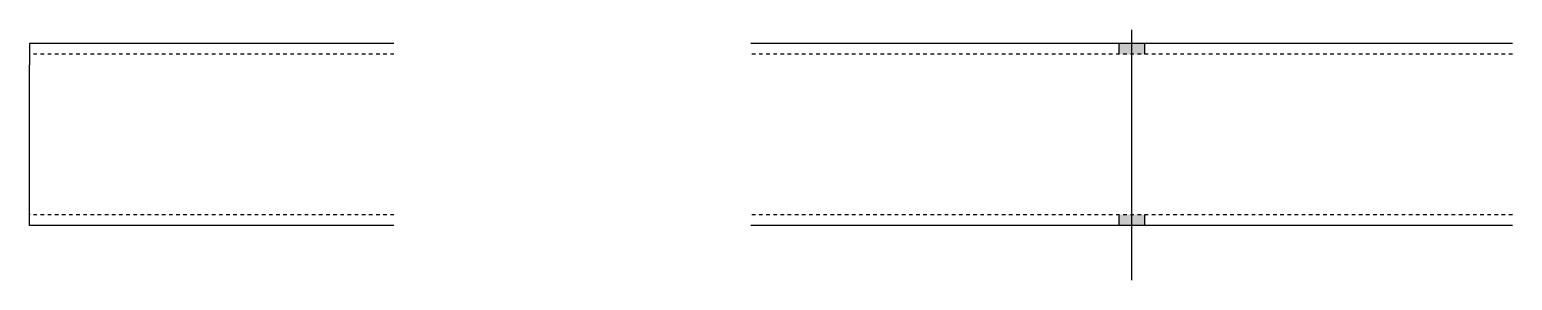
# Model space of a CAD drawing. Header units: millimetres. Extents: x 10 to 12613, y -2 to 221.
# Drawn here: x 10 to 825, y -2 to 136 of the extents above; entities that cross this region are included whole.
import ezdxf

# ---------------------------------------------------------------- set-up
doc = ezdxf.new("R2010")
doc.units = ezdxf.units.MM
doc.linetypes.add('DXK_LINE_DOT2', pattern=[3.9198, 1.9599, -1.9599])
doc.layers.add('STÅL', color=7, linetype='Continuous')

msp = doc.modelspace()

# ---------------------------------------------------------------- hatches: boundary and pattern name
at = {"layer": 'STÅL', "linetype": 'Continuous'}
for points in [[(608.5, 122), (622.5, 122), (622.5, 128), (608.5, 128)], [(608.5, 122), (622.5, 122), (622.5, 128), (608.5, 128)], [(608.5, 28), (622.5, 28), (622.5, 34), (608.5, 34)], [(608.5, 28), (622.5, 28), (622.5, 34), (608.5, 34)]]:
    msp.add_hatch(color=3, dxfattribs=at).paths.add_polyline_path(points)

# ---------------------------------------------------------------- linework, layer by layer
at = {"layer": 'STÅL', "color": 3, "linetype": 'Continuous'}
for p, q in [((615.5, 135.5), (615.5, -2)), ((615.5, 135.5), (615.5, -2)), ((608.5, 128), (608.5, 122)), ((608.5, 128), (608.5, 122)), ((622.5, 128), (622.5, 122)), ((622.5, 128), (622.5, 122)), ((608.5, 34), (608.5, 28)), ((608.5, 34), (608.5, 28)), ((622.5, 34), (622.5, 28)), ((622.5, 34), (622.5, 28))]:
    msp.add_line(p, q, dxfattribs=at)
at = {"layer": 'STÅL', "color": 2, "linetype": 'Continuous'}
for p, q in [((10.5, 128), (10.5, 116)), ((210.5, 128), (10.5, 128)), ((824.5, 128), (406.5, 128)), ((10.5, 28), (10.5, 116)), ((210.5, 28), (10.5, 28)), ((824.5, 28), (406.5, 28))]:
    msp.add_line(p, q, dxfattribs=at)
at = {"layer": 'STÅL', "color": 7, "linetype": 'DXK_LINE_DOT2'}
for p, q in [((10.5, 128), (10.5, 127.09)), ((10.5, 127.09), (10.5, 124.49)), ((210.5, 122), (10.5, 122)), ((824.5, 122), (406.5, 122)), ((10.5, 34.46), (10.5, 35.41)), ((10.5, 34.46), (10.5, 34)), ((210.5, 34), (10.5, 34)), ((824.5, 34), (406.5, 34)), ((10.5, 28), (10.5, 28.91))]:
    msp.add_line(p, q, dxfattribs=at)

doc.saveas('drawing.dxf')
